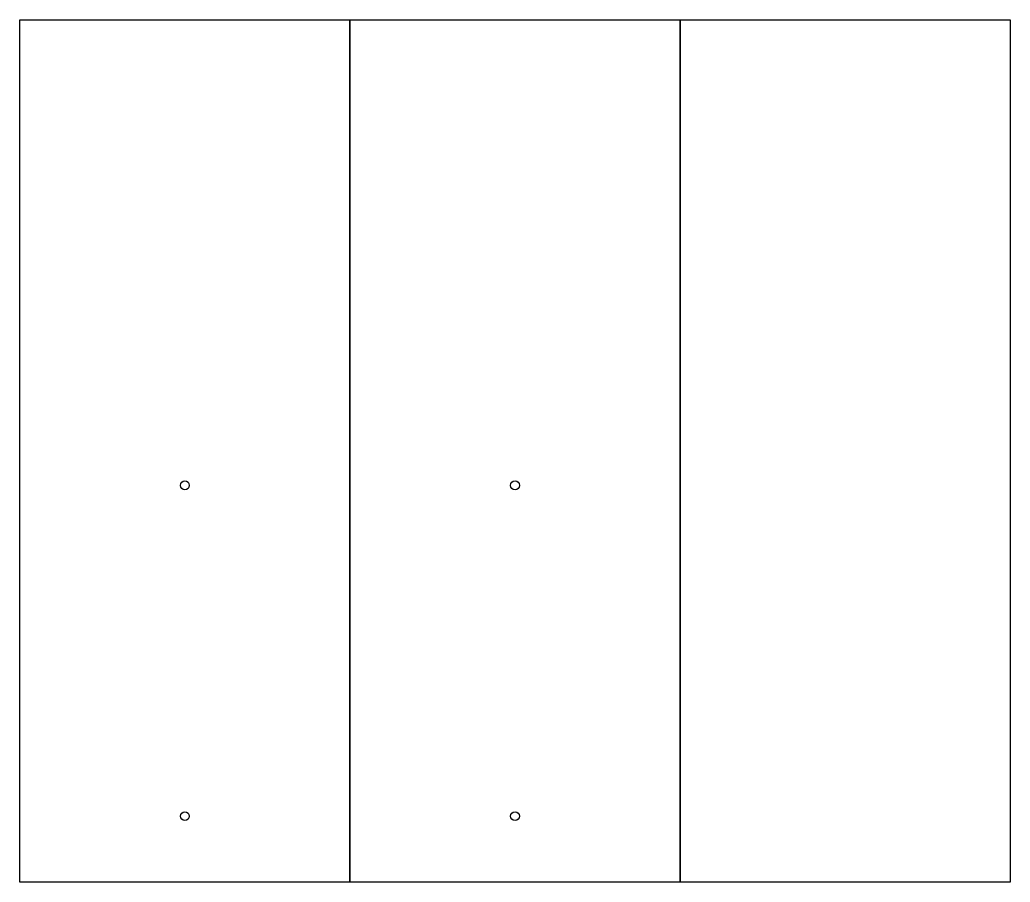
# Model space of a CAD drawing. Header units: millimetres. Extents: x 108 to 406, y -354 to -95.
import ezdxf

# ---------------------------------------------------------------- set-up
doc = ezdxf.new("R2010")
doc.units = ezdxf.units.MM
doc.layers.get('0').update_dxf_attribs({"lineweight": 25, "true_color": 0xffffff})

msp = doc.modelspace()

# ---------------------------------------------------------------- linework, layer by layer
at = {"color": 7, "true_color": 0x000000}
for p, q in [((108.429635, -95.249999), (207.67315, -95.249999)), ((108.429635, -354.493499), (108.429635, -95.249999)), ((207.67315, -95.249999), (207.67315, -354.493499)), ((207.67315, -95.249999), (306.916665, -95.249999)), ((207.67315, -354.493499), (207.67315, -95.249999)), ((306.91666, -95.25), (406.160175, -95.25)), ((306.91666, -354.4935), (306.91666, -95.25)), ((306.916665, -95.249999), (306.916665, -354.493499)), ((406.160175, -95.25), (406.160175, -354.4935)), ((207.67315, -354.493499), (108.429635, -354.493499)), ((306.916665, -354.493499), (207.67315, -354.493499)), ((406.160175, -354.4935), (306.91666, -354.4935))]:
    msp.add_line(p, q, dxfattribs=at)
for centre in [(158.051405, -235.201679), (257.29492, -235.201679), (158.051405, -334.649769), (257.29492, -334.649769)]:
    msp.add_circle(centre, 1.332168, dxfattribs=at)

doc.saveas('drawing.dxf')
